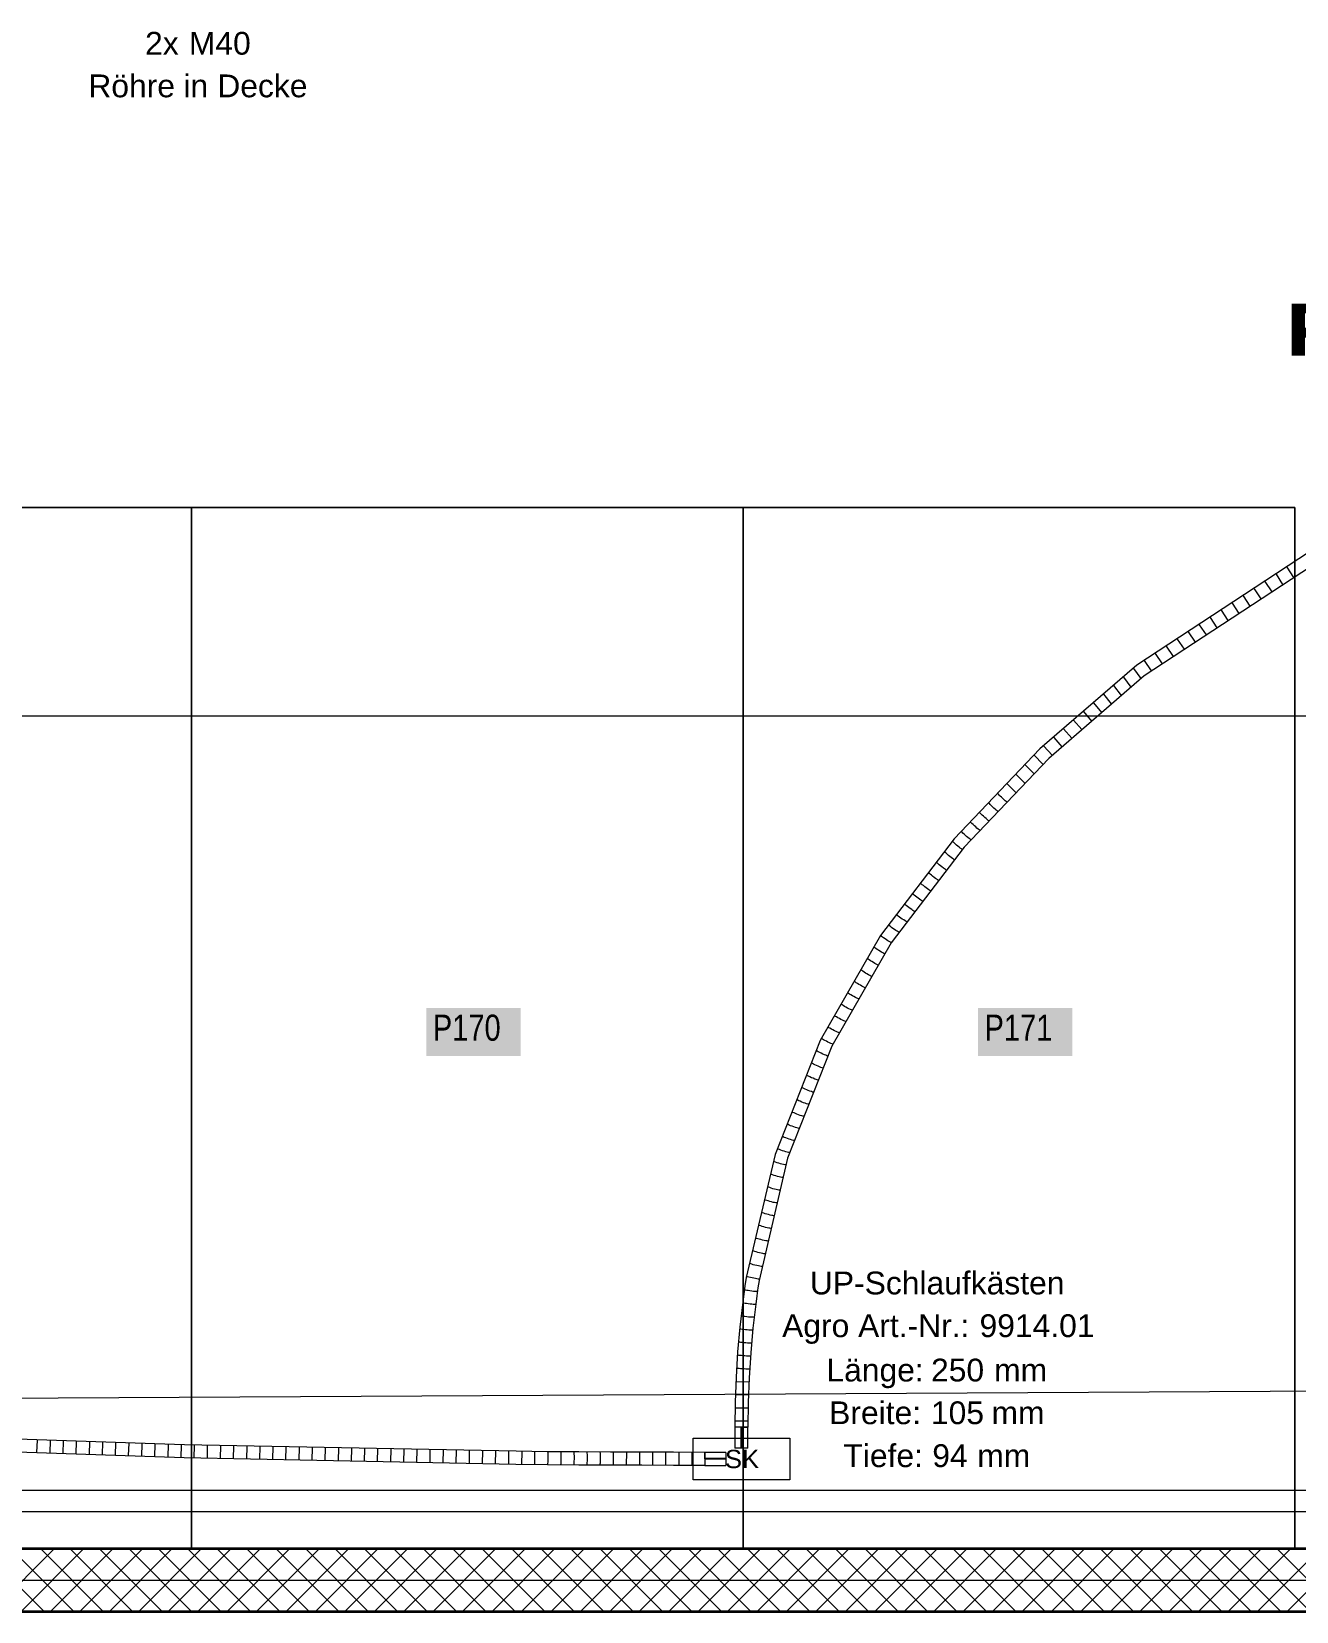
# Model space of a CAD drawing. Extents: x -882 to 613, y -179 to 366.
# Drawn here: x -365.5 to -244, y -88.8 to 62.8 of the extents above; entities that cross this region are included whole.
import ezdxf
from ezdxf.lldxf.tags import DXFTag

# ---------------------------------------------------------------- set-up
doc = ezdxf.new("R2010")
doc.units = 0
doc.layers.get('0').update_dxf_attribs({"lineweight": 13})
for name, color, linetype, lineweight, true_color in [('A-DETL-____-OTLN', 5, 'Continuous', 9, 0x0000ff), ('EL01_WAN_Röhre Decke', 1, 'Continuous', 13, 0xff0000), ('EL01_WAN_Röhre Decke Typ', 1, 'Continuous', 13, 0xff0000), ('EL01_WAN_Röhre Typ', 1, 'Continuous', 13, 0xff0000), ('EL01_WAN_Schlaufkasten', 1, 'Continuous', 13, 0xff0000), ('S-GRID-____-IDEN', 7, 'Continuous', 9, 0x5555aa)]:
    doc.layers.add(name, color=color, linetype=linetype, lineweight=lineweight, true_color=true_color)
for name, color, linetype, lineweight in [('A-FLOR-____-OTLN', 7, 'Continuous', 9), ('A-WALL-____-MCUT', 7, 'Continuous', 35), ('A-WALL-____-PATT', 7, 'Continuous', 35), ('C-PRKG-____-IDEN', 7, 'Continuous', 5), ('C-PRKG-____-OTLN', 7, 'Continuous', 9), ('S-GRID-____-OTLN', 7, 'Continuous', 5)]:
    doc.layers.add(name, color=color, linetype=linetype, lineweight=lineweight)
doc.styles.get("Standard").update_dxf_attribs({"font": 'arial.ttf'})
tags = doc.linetypes.add('_Rasterlinie_', pattern=[0.375, 0.2, -0.05, 0.075, -0.05]).pattern_tags.tags
tags[10:11] = [DXFTag(74, 4), DXFTag(75, 0), DXFTag(340, '0'), DXFTag(46, 1.0), DXFTag(50, 0.0), DXFTag(44, 0.0), DXFTag(45, 0.0)]
tags[8:9] = [DXFTag(74, 4), DXFTag(75, 0), DXFTag(340, '0'), DXFTag(46, 1.0), DXFTag(50, 0.0), DXFTag(44, 0.0), DXFTag(45, 0.0)]
tags[6:7] = [DXFTag(74, 4), DXFTag(75, 0), DXFTag(340, '0'), DXFTag(46, 1.0), DXFTag(50, 0.0), DXFTag(44, 0.0), DXFTag(45, 0.0)]
tags[4:5] = [DXFTag(74, 4), DXFTag(75, 0), DXFTag(340, '0'), DXFTag(46, 1.0), DXFTag(50, 0.0), DXFTag(44, 0.0), DXFTag(45, 0.0)]
tags = doc.linetypes.add('_Strichliert - Fein_', pattern=[0.15, 0.1, -0.05]).pattern_tags.tags
tags[6:7] = [DXFTag(74, 4), DXFTag(75, 0), DXFTag(340, '0'), DXFTag(46, 1.0), DXFTag(50, 0.0), DXFTag(44, 0.0), DXFTag(45, 0.0)]
tags[4:5] = [DXFTag(74, 4), DXFTag(75, 0), DXFTag(340, '0'), DXFTag(46, 1.0), DXFTag(50, 0.0), DXFTag(44, 0.0), DXFTag(45, 0.0)]
tags = doc.linetypes.add('fein_strichliert', pattern=[4, 1, -2, 1]).pattern_tags.tags
tags[8:9] = [DXFTag(74, 4), DXFTag(75, 0), DXFTag(340, '0'), DXFTag(46, 0.0), DXFTag(50, 0.0), DXFTag(44, 0.0), DXFTag(45, 0.0)]
tags[6:7] = [DXFTag(74, 4), DXFTag(75, 0), DXFTag(340, '0'), DXFTag(46, 0.0), DXFTag(50, 0.0), DXFTag(44, 0.0), DXFTag(45, 0.0)]
tags[4:5] = [DXFTag(74, 4), DXFTag(75, 0), DXFTag(340, '0'), DXFTag(46, 0.0), DXFTag(50, 0.0), DXFTag(44, 0.0), DXFTag(45, 0.0)]
tags = doc.linetypes.add('Gestrichelt', pattern=[0.1, 0.05, -0.05]).pattern_tags.tags
tags[6:7] = [DXFTag(74, 4), DXFTag(75, 0), DXFTag(340, '0'), DXFTag(46, 1.0), DXFTag(50, 0.0), DXFTag(44, 0.0), DXFTag(45, 0.0)]
tags[4:5] = [DXFTag(74, 4), DXFTag(75, 0), DXFTag(340, '0'), DXFTag(46, 1.0), DXFTag(50, 0.0), DXFTag(44, 0.0), DXFTag(45, 0.0)]
tags = doc.linetypes.add('STRICHPUNKT2', pattern=[12.7, 6.35, -3.175, 0, -3.175]).pattern_tags.tags
tags[10:11] = [DXFTag(74, 4), DXFTag(75, 0), DXFTag(340, '0'), DXFTag(46, 0.0), DXFTag(50, 0.0), DXFTag(44, 0.0), DXFTag(45, 0.0)]
tags[8:9] = [DXFTag(74, 4), DXFTag(75, 0), DXFTag(340, '0'), DXFTag(46, 0.0), DXFTag(50, 0.0), DXFTag(44, 0.0), DXFTag(45, 0.0)]
tags[6:7] = [DXFTag(74, 4), DXFTag(75, 0), DXFTag(340, '0'), DXFTag(46, 0.0), DXFTag(50, 0.0), DXFTag(44, 0.0), DXFTag(45, 0.0)]
tags[4:5] = [DXFTag(74, 4), DXFTag(75, 0), DXFTag(340, '0'), DXFTag(46, 0.0), DXFTag(50, 0.0), DXFTag(44, 0.0), DXFTag(45, 0.0)]

# ---------------------------------------------------------------- blocks, each defined once
blk = doc.blocks.new('Referenz-A0UJ2JE1XE', base_point=(-855.98, -164.75))
at = {"layer": 'A-DETL-____-OTLN', "color": 0, "linetype": '_Strichliert - Fein_', "ltscale": 0.13}
blk.add_line((-764.79, -70.6), (368.1, -64.24), dxfattribs=at)
at = {"layer": 'A-DETL-____-OTLN', "color": 0, "linetype": 'Gestrichelt', "ltscale": 0.13}
blk.add_line((368.1, -77.24), (-653.37, -77.24), dxfattribs=at)
at = {"layer": 'A-FLOR-____-OTLN', "color": 0, "linetype": 'Continuous', "ltscale": 0.13}
blk.add_line((-653.37, -79.25), (284.83, -79.25), dxfattribs=at)
at = {"layer": 'A-WALL-____-MCUT', "color": 0, "linetype": 'Continuous', "ltscale": 0.35}
for p, q in [((368.1, -82.84), (-653.37, -82.84)), ((-798.37, -88.84), (368.1, -88.84))]:
    blk.add_line(p, q, dxfattribs=at)
at = {"layer": 'A-WALL-____-PATT', "color": 0, "linetype": 'Continuous', "lineweight": 9, "ltscale": 0.13}
for p, q in [((-364.32, -88.84), (-370.32, -82.84)), ((-369.38, -88.84), (-363.38, -82.84)), ((-361.49, -88.84), (-367.49, -82.84)), ((-366.55, -88.84), (-360.55, -82.84)), ((-358.67, -88.84), (-364.67, -82.84)), ((-363.73, -88.84), (-357.73, -82.84)), ((-355.84, -88.84), (-361.84, -82.84)), ((-360.9, -88.84), (-354.9, -82.84)), ((-353.01, -88.84), (-359.01, -82.84)), ((-358.07, -88.84), (-352.07, -82.84)), ((-350.18, -88.84), (-356.18, -82.84)), ((-355.24, -88.84), (-349.24, -82.84)), ((-347.35, -88.84), (-353.35, -82.84)), ((-352.41, -88.84), (-346.41, -82.84)), ((-344.52, -88.84), (-350.52, -82.84)), ((-349.58, -88.84), (-343.58, -82.84)), ((-341.7, -88.84), (-347.7, -82.84)), ((-346.76, -88.84), (-340.76, -82.84)), ((-338.87, -88.84), (-344.87, -82.84)), ((-343.93, -88.84), (-337.93, -82.84)), ((-336.04, -88.84), (-342.04, -82.84)), ((-341.1, -88.84), (-335.1, -82.84)), ((-333.21, -88.84), (-339.21, -82.84)), ((-338.27, -88.84), (-332.27, -82.84)), ((-330.38, -88.84), (-336.38, -82.84)), ((-335.44, -88.84), (-329.44, -82.84)), ((-327.55, -88.84), (-333.55, -82.84)), ((-332.61, -88.84), (-326.61, -82.84)), ((-324.73, -88.84), (-330.73, -82.84)), ((-329.78, -88.84), (-323.78, -82.84)), ((-321.9, -88.84), (-327.9, -82.84)), ((-326.96, -88.84), (-320.96, -82.84)), ((-319.07, -88.84), (-325.07, -82.84)), ((-324.13, -88.84), (-318.13, -82.84)), ((-316.24, -88.84), (-322.24, -82.84)), ((-321.3, -88.84), (-315.3, -82.84)), ((-313.41, -88.84), (-319.41, -82.84)), ((-318.47, -88.84), (-312.47, -82.84)), ((-310.58, -88.84), (-316.58, -82.84)), ((-315.64, -88.84), (-309.64, -82.84)), ((-307.75, -88.84), (-313.75, -82.84)), ((-312.81, -88.84), (-306.81, -82.84)), ((-304.93, -88.84), (-310.93, -82.84)), ((-309.99, -88.84), (-303.99, -82.84)), ((-302.1, -88.84), (-308.1, -82.84)), ((-307.16, -88.84), (-301.16, -82.84)), ((-299.27, -88.84), (-305.27, -82.84)), ((-304.33, -88.84), (-298.33, -82.84)), ((-296.44, -88.84), (-302.44, -82.84)), ((-301.5, -88.84), (-295.5, -82.84)), ((-293.61, -88.84), (-299.61, -82.84)), ((-298.67, -88.84), (-292.67, -82.84)), ((-290.78, -88.84), (-296.78, -82.84)), ((-295.84, -88.84), (-289.84, -82.84)), ((-287.96, -88.84), (-293.96, -82.84)), ((-293.02, -88.84), (-287.02, -82.84)), ((-285.13, -88.84), (-291.13, -82.84)), ((-290.19, -88.84), (-284.19, -82.84)), ((-282.3, -88.84), (-288.3, -82.84)), ((-287.36, -88.84), (-281.36, -82.84)), ((-279.47, -88.84), (-285.47, -82.84)), ((-284.53, -88.84), (-278.53, -82.84)), ((-276.64, -88.84), (-282.64, -82.84)), ((-281.7, -88.84), (-275.7, -82.84)), ((-273.81, -88.84), (-279.81, -82.84)), ((-278.87, -88.84), (-272.87, -82.84)), ((-270.99, -88.84), (-276.99, -82.84)), ((-276.04, -88.84), (-270.04, -82.84)), ((-268.16, -88.84), (-274.16, -82.84)), ((-273.22, -88.84), (-267.22, -82.84)), ((-265.33, -88.84), (-271.33, -82.84)), ((-270.39, -88.84), (-264.39, -82.84)), ((-262.5, -88.84), (-268.5, -82.84)), ((-267.56, -88.84), (-261.56, -82.84)), ((-259.67, -88.84), (-265.67, -82.84)), ((-264.73, -88.84), (-258.73, -82.84)), ((-256.84, -88.84), (-262.84, -82.84)), ((-261.9, -88.84), (-255.9, -82.84)), ((-254.01, -88.84), (-260.01, -82.84)), ((-259.07, -88.84), (-253.07, -82.84)), ((-251.19, -88.84), (-257.19, -82.84)), ((-256.25, -88.84), (-250.25, -82.84)), ((-248.36, -88.84), (-254.36, -82.84)), ((-253.42, -88.84), (-247.42, -82.84)), ((-245.53, -88.84), (-251.53, -82.84)), ((-250.59, -88.84), (-244.59, -82.84)), ((-242.7, -88.84), (-248.7, -82.84)), ((-247.76, -88.84), (-241.76, -82.84)), ((-239.87, -88.84), (-245.87, -82.84)), ((-244.93, -88.84), (-238.93, -82.84))]:
    blk.add_line(p, q, dxfattribs=at)
at = {"layer": 'C-PRKG-____-IDEN', "color": 7, "linetype": 'Continuous', "ltscale": 0.13, "true_color": 0xffffff}
for points in [[(-327.63, -35.51), (-318.55, -35.51), (-327.63, -30.91)], [(-318.55, -35.51), (-327.63, -30.91), (-318.55, -30.91)], [(-274.63, -35.51), (-265.55, -35.51), (-274.63, -30.91)], [(-265.55, -35.51), (-274.63, -30.91), (-265.55, -30.91)]]:
    blk.add_solid(points, dxfattribs=at)
at = {"layer": 'C-PRKG-____-OTLN', "color": 0, "linetype": 'Continuous', "ltscale": 0.13}
for p, q in [((-350.17, 17.14), (-403.17, 17.14)), ((-350.17, 17.14), (-403.17, 17.14)), ((-403.17, 17.14), (-350.17, 17.14)), ((-297.17, 17.14), (-350.17, 17.14)), ((-350.17, -82.83), (-350.17, 17.14)), ((-297.17, 17.14), (-350.17, 17.14)), ((-350.17, 17.14), (-350.17, -82.84)), ((-350.17, -82.83), (-350.17, 17.14)), ((-350.17, 17.14), (-297.17, 17.14)), ((-350.17, 17.14), (-350.17, 17.14)), ((-350.17, -82.83), (-350.17, 17.14)), ((-350.17, -82.84), (-350.17, 17.14)), ((-350.17, 17.14), (-350.17, -82.83)), ((-350.17, 17.14), (-350.17, 17.14)), ((-244.17, 17.14), (-297.17, 17.14)), ((-297.17, -82.83), (-297.17, 17.14)), ((-244.17, 17.14), (-297.17, 17.14)), ((-297.17, 17.14), (-297.17, -82.84)), ((-297.17, -82.83), (-297.17, 17.14)), ((-297.17, 17.14), (-244.17, 17.14)), ((-297.17, 17.14), (-297.17, 17.14)), ((-297.17, -82.83), (-297.17, 17.14)), ((-297.17, -82.84), (-297.17, 17.14)), ((-297.17, 17.14), (-297.17, -82.83)), ((-297.17, 17.14), (-297.17, 17.14)), ((-244.17, -82.83), (-244.17, 17.14)), ((-244.17, -82.84), (-244.17, 17.14)), ((-244.17, 17.14), (-244.17, -82.83)), ((-244.17, 17.14), (-244.17, 17.14))]:
    blk.add_line(p, q, dxfattribs=at)
at = {"layer": 'S-GRID-____-OTLN', "color": 0, "linetype": '_Rasterlinie_', "ltscale": 0.13}
for p, q in [((-855.98, -2.84), (368.1, -2.84)), ((-855.98, -85.84), (368.1, -85.84))]:
    blk.add_line(p, q, dxfattribs=at)
at = {"layer": 'C-PRKG-____-IDEN', "color": 0, "linetype": 'Continuous', "ltscale": 0.13, "char_height": 2.5, "attachment_point": 1}
for s, insert in [('{\\W0.8;\\fArial;P170}', (-327, -31.54)), ('{\\W0.8;\\fArial;P171}', (-274, -31.54))]:
    blk.add_mtext(s, dxfattribs=dict(at, insert=insert))
at = {"layer": 'S-GRID-____-IDEN', "color": 0, "linetype": 'Continuous', "lineweight": 5, "ltscale": 0.13, "insert": (-245.11, 36.74), "char_height": 5, "attachment_point": 1}
blk.add_mtext('{\\fVerdana|b1|i0;P10}', dxfattribs=at)
blk = doc.blocks.new('Wickelfalzrohr-A0UJ2JF1XE', base_point=(-300.85, -74.83))
at = {"color": 0, "linetype": 'ByBlock', "lineweight": -2, "ltscale": 0.13}
for p, q in [((-298.85, -73.57), (-300.85, -73.57)), ((-300.85, -73.57), (-300.85, -73.93)), ((-300.85, -73.93), (-300.85, -74.46)), ((-298.85, -73.57), (-298.85, -73.93)), ((-298.85, -73.93), (-298.85, -74.46)), ((-300.85, -74.46), (-300.85, -74.83)), ((-300.85, -74.83), (-298.85, -74.83)), ((-298.85, -74.46), (-298.85, -74.83))]:
    blk.add_line(p, q, dxfattribs=at)
at = {"color": 0, "linetype": 'STRICHPUNKT2', "lineweight": 25, "ltscale": 0.25}
blk.add_line((-298.85, -74.2), (-300.85, -74.2), dxfattribs=at)
blk = doc.blocks.new('Flexrohr-A0UJ2JF7XE', base_point=(-297.98, -71.15))
at = {"color": 0, "linetype": 'ByBlock', "lineweight": -2, "ltscale": 0.13}
for p, q in [((-226.82, 23.36), (-259.37, 2.02)), ((-226.18, 22.27), (-258.65, 0.99)), ((-245.99, 10.74), (-245.35, 9.75)), ((-244.94, 11.43), (-244.3, 10.44)), ((-248.1, 9.36), (-247.45, 8.37)), ((-247.05, 10.05), (-246.4, 9.06)), ((-250.21, 7.98), (-249.56, 6.99)), ((-249.16, 8.67), (-248.5, 7.68)), ((-252.32, 6.59), (-251.66, 5.61)), ((-251.27, 7.29), (-250.61, 6.3)), ((-254.43, 5.21), (-253.76, 4.23)), ((-253.38, 5.9), (-252.71, 4.92)), ((-257.6, 3.14), (-256.92, 2.16)), ((-256.54, 3.83), (-255.87, 2.85)), ((-255.49, 4.52), (-254.82, 3.54)), ((-259.37, 2.02), (-268.67, -6.03)), ((-259.67, 1.71), (-258.99, 0.74)), ((-258.65, 2.45), (-257.97, 1.47)), ((-258.65, 0.99), (-267.8, -6.94)), ((-261.59, 0.05), (-260.88, -0.9)), ((-260.63, 0.88), (-259.93, -0.08)), ((-262.55, -0.78), (-261.82, -1.71)), ((-264.47, -2.44), (-263.71, -3.35)), ((-263.51, -1.61), (-262.77, -2.53)), ((-266.39, -4.1), (-265.6, -4.99)), ((-265.43, -3.27), (-264.66, -4.17)), ((-268.67, -6.03), (-276.92, -14.65)), ((-268.3, -5.76), (-267.49, -6.62)), ((-267.34, -4.93), (-266.55, -5.81)), ((-267.8, -6.94), (-275.96, -15.47)), ((-270.08, -7.56), (-269.25, -8.4)), ((-269.21, -6.64), (-268.39, -7.5)), ((-270.96, -8.47), (-270.12, -9.31)), ((-272.66, -10.37), (-272.71, -10.31)), ((-272.58, -10.45), (-272.66, -10.37)), ((-272.48, -10.56), (-272.58, -10.45)), ((-272.36, -10.67), (-272.48, -10.56)), ((-271.83, -9.39), (-270.98, -10.21)), ((-273.53, -11.28), (-273.59, -11.22)), ((-273.45, -11.37), (-273.53, -11.28)), ((-273.35, -11.47), (-273.45, -11.37)), ((-273.23, -11.58), (-273.35, -11.47)), ((-273.1, -11.7), (-273.23, -11.58)), ((-272.98, -11.81), (-273.1, -11.7)), ((-272.87, -11.91), (-272.98, -11.81)), ((-272.78, -11.98), (-272.87, -11.91)), ((-272.72, -12.03), (-272.78, -11.98)), ((-272.24, -10.79), (-272.36, -10.67)), ((-272.11, -10.9), (-272.24, -10.79)), ((-272.01, -11), (-272.11, -10.9)), ((-271.92, -11.08), (-272.01, -11)), ((-271.85, -11.12), (-271.92, -11.08)), ((-275.28, -13.11), (-275.33, -13.05)), ((-275.2, -13.19), (-275.28, -13.11)), ((-275.09, -13.29), (-275.2, -13.19)), ((-274.97, -13.4), (-275.09, -13.29)), ((-274.84, -13.52), (-274.97, -13.4)), ((-274.72, -13.63), (-274.84, -13.52)), ((-274.61, -13.72), (-274.72, -13.63)), ((-274.41, -12.2), (-274.46, -12.14)), ((-274.33, -12.28), (-274.41, -12.2)), ((-274.22, -12.38), (-274.33, -12.28)), ((-274.1, -12.49), (-274.22, -12.38)), ((-273.97, -12.61), (-274.1, -12.49)), ((-273.85, -12.72), (-273.97, -12.61)), ((-273.74, -12.81), (-273.85, -12.72)), ((-273.65, -12.89), (-273.74, -12.81)), ((-273.58, -12.93), (-273.65, -12.89)), ((-276.92, -14.65), (-284, -23.95)), ((-277, -14.96), (-277.06, -14.9)), ((-276.92, -15.04), (-277, -14.96)), ((-276.81, -15.14), (-276.92, -15.04)), ((-276.69, -15.25), (-276.81, -15.14)), ((-276.15, -14.02), (-276.21, -13.97)), ((-276.07, -14.11), (-276.15, -14.02)), ((-275.96, -14.21), (-276.07, -14.11)), ((-275.84, -14.32), (-275.96, -14.21)), ((-275.71, -14.43), (-275.84, -14.32)), ((-275.59, -14.53), (-275.71, -14.43)), ((-275.47, -14.63), (-275.59, -14.53)), ((-275.38, -14.7), (-275.47, -14.63)), ((-275.32, -14.74), (-275.38, -14.7)), ((-274.51, -13.79), (-274.61, -13.72)), ((-274.45, -13.84), (-274.51, -13.79)), ((-275.96, -15.47), (-282.95, -24.65)), ((-277.77, -15.96), (-277.83, -15.91)), ((-277.69, -16.04), (-277.77, -15.96)), ((-277.58, -16.14), (-277.69, -16.04)), ((-277.45, -16.25), (-277.58, -16.14)), ((-277.32, -16.36), (-277.45, -16.25)), ((-277.19, -16.46), (-277.32, -16.36)), ((-277.08, -16.55), (-277.19, -16.46)), ((-276.98, -16.62), (-277.08, -16.55)), ((-276.91, -16.66), (-276.98, -16.62)), ((-276.56, -15.36), (-276.69, -15.25)), ((-276.43, -15.46), (-276.56, -15.36)), ((-276.32, -15.55), (-276.43, -15.46)), ((-276.22, -15.62), (-276.32, -15.55)), ((-276.16, -15.67), (-276.22, -15.62)), ((-279.3, -17.98), (-279.36, -17.92)), ((-279.22, -18.06), (-279.3, -17.98)), ((-279.1, -18.15), (-279.22, -18.06)), ((-278.98, -18.25), (-279.1, -18.15)), ((-278.54, -16.97), (-278.59, -16.91)), ((-278.45, -17.05), (-278.54, -16.97)), ((-278.34, -17.15), (-278.45, -17.05)), ((-278.21, -17.25), (-278.34, -17.15)), ((-278.08, -17.36), (-278.21, -17.25)), ((-277.95, -17.46), (-278.08, -17.36)), ((-277.83, -17.55), (-277.95, -17.46)), ((-277.74, -17.61), (-277.83, -17.55)), ((-277.67, -17.66), (-277.74, -17.61)), ((-280.07, -18.98), (-280.13, -18.93)), ((-279.98, -19.06), (-280.07, -18.98)), ((-279.87, -19.15), (-279.98, -19.06)), ((-279.74, -19.26), (-279.87, -19.15)), ((-279.6, -19.36), (-279.74, -19.26)), ((-279.47, -19.46), (-279.6, -19.36)), ((-279.35, -19.54), (-279.47, -19.46)), ((-279.25, -19.61), (-279.35, -19.54)), ((-279.19, -19.65), (-279.25, -19.61)), ((-278.84, -18.36), (-278.98, -18.25)), ((-278.71, -18.46), (-278.84, -18.36)), ((-278.59, -18.54), (-278.71, -18.46)), ((-278.5, -18.61), (-278.59, -18.54)), ((-278.43, -18.65), (-278.5, -18.61)), ((-281.6, -21), (-281.66, -20.94)), ((-281.51, -21.07), (-281.6, -21)), ((-281.4, -21.16), (-281.51, -21.07)), ((-281.26, -21.26), (-281.4, -21.16)), ((-280.84, -19.99), (-280.89, -19.94)), ((-280.75, -20.07), (-280.84, -19.99)), ((-280.63, -20.16), (-280.75, -20.07)), ((-280.5, -20.26), (-280.63, -20.16)), ((-280.36, -20.36), (-280.5, -20.26)), ((-280.23, -20.46), (-280.36, -20.36)), ((-280.11, -20.54), (-280.23, -20.46)), ((-280.01, -20.6), (-280.11, -20.54)), ((-279.94, -20.64), (-280.01, -20.6)), ((-282.37, -22), (-282.43, -21.95)), ((-282.28, -22.08), (-282.37, -22)), ((-282.16, -22.17), (-282.28, -22.08)), ((-282.03, -22.26), (-282.16, -22.17)), ((-281.89, -22.36), (-282.03, -22.26)), ((-281.75, -22.45), (-281.89, -22.36)), ((-281.63, -22.53), (-281.75, -22.45)), ((-281.53, -22.59), (-281.63, -22.53)), ((-281.46, -22.63), (-281.53, -22.59)), ((-281.13, -21.36), (-281.26, -21.26)), ((-280.99, -21.45), (-281.13, -21.36)), ((-280.87, -21.54), (-280.99, -21.45)), ((-280.77, -21.6), (-280.87, -21.54)), ((-280.7, -21.64), (-280.77, -21.6)), ((-284, -23.95), (-289.78, -34.03)), ((-283.9, -24.02), (-283.96, -23.97)), ((-283.81, -24.09), (-283.9, -24.02)), ((-283.69, -24.17), (-283.81, -24.09)), ((-283.55, -24.27), (-283.69, -24.17)), ((-283.41, -24.36), (-283.55, -24.27)), ((-283.13, -23.01), (-283.19, -22.96)), ((-283.04, -23.08), (-283.13, -23.01)), ((-282.92, -23.17), (-283.04, -23.08)), ((-282.79, -23.27), (-282.92, -23.17)), ((-282.65, -23.36), (-282.79, -23.27)), ((-282.51, -23.45), (-282.65, -23.36)), ((-282.39, -23.53), (-282.51, -23.45)), ((-282.29, -23.59), (-282.39, -23.53)), ((-282.21, -23.63), (-282.29, -23.59)), ((-282.95, -24.65), (-288.65, -34.58)), ((-284.53, -25.11), (-284.59, -25.06)), ((-284.44, -25.18), (-284.53, -25.11)), ((-284.32, -25.27), (-284.44, -25.18)), ((-284.18, -25.36), (-284.32, -25.27)), ((-284.04, -25.45), (-284.18, -25.36)), ((-283.9, -25.54), (-284.04, -25.45)), ((-283.77, -25.61), (-283.9, -25.54)), ((-283.67, -25.67), (-283.77, -25.61)), ((-283.6, -25.7), (-283.67, -25.67)), ((-283.27, -24.45), (-283.41, -24.36)), ((-283.15, -24.53), (-283.27, -24.45)), ((-283.04, -24.59), (-283.15, -24.53)), ((-282.97, -24.62), (-283.04, -24.59)), ((-285.79, -27.31), (-285.85, -27.26)), ((-285.16, -26.21), (-285.22, -26.16)), ((-285.07, -26.28), (-285.16, -26.21)), ((-284.95, -26.36), (-285.07, -26.28)), ((-284.81, -26.45), (-284.95, -26.36)), ((-284.66, -26.54), (-284.81, -26.45)), ((-284.52, -26.62), (-284.66, -26.54)), ((-284.39, -26.7), (-284.52, -26.62)), ((-284.29, -26.75), (-284.39, -26.7)), ((-284.22, -26.78), (-284.29, -26.75)), ((-286.42, -28.4), (-286.48, -28.35)), ((-286.32, -28.47), (-286.42, -28.4)), ((-286.2, -28.55), (-286.32, -28.47)), ((-286.06, -28.63), (-286.2, -28.55)), ((-285.91, -28.72), (-286.06, -28.63)), ((-285.77, -28.8), (-285.91, -28.72)), ((-285.69, -27.37), (-285.79, -27.31)), ((-285.64, -28.87), (-285.77, -28.8)), ((-285.57, -27.45), (-285.69, -27.37)), ((-285.43, -27.54), (-285.57, -27.45)), ((-285.29, -27.63), (-285.43, -27.54)), ((-285.14, -27.71), (-285.29, -27.63)), ((-285.02, -27.78), (-285.14, -27.71)), ((-284.91, -27.84), (-285.02, -27.78)), ((-284.84, -27.87), (-284.91, -27.84)), ((-287.05, -29.5), (-287.11, -29.45)), ((-286.95, -29.57), (-287.05, -29.5)), ((-286.83, -29.64), (-286.95, -29.57)), ((-286.69, -29.73), (-286.83, -29.64)), ((-286.54, -29.81), (-286.69, -29.73)), ((-286.39, -29.89), (-286.54, -29.81)), ((-286.26, -29.95), (-286.39, -29.89)), ((-286.16, -30), (-286.26, -29.95)), ((-286.08, -30.03), (-286.16, -30)), ((-285.53, -28.92), (-285.64, -28.87)), ((-285.46, -28.95), (-285.53, -28.92)), ((-288.31, -31.7), (-288.37, -31.65)), ((-288.21, -31.76), (-288.31, -31.7)), ((-288.08, -31.83), (-288.21, -31.76)), ((-287.94, -31.91), (-288.08, -31.83)), ((-287.68, -30.6), (-287.74, -30.55)), ((-287.58, -30.66), (-287.68, -30.6)), ((-287.46, -30.74), (-287.58, -30.66)), ((-287.31, -30.82), (-287.46, -30.74)), ((-287.16, -30.9), (-287.31, -30.82)), ((-287.02, -30.98), (-287.16, -30.9)), ((-286.88, -31.04), (-287.02, -30.98)), ((-286.78, -31.09), (-286.88, -31.04)), ((-286.7, -31.12), (-286.78, -31.09)), ((-288.94, -32.79), (-289, -32.75)), ((-288.84, -32.85), (-288.94, -32.79)), ((-288.71, -32.93), (-288.84, -32.85)), ((-288.56, -33), (-288.71, -32.93)), ((-288.41, -33.08), (-288.56, -33)), ((-288.26, -33.15), (-288.41, -33.08)), ((-288.13, -33.21), (-288.26, -33.15)), ((-288.02, -33.26), (-288.13, -33.21)), ((-287.95, -33.28), (-288.02, -33.26)), ((-287.79, -31.99), (-287.94, -31.91)), ((-287.64, -32.06), (-287.79, -31.99)), ((-287.51, -32.12), (-287.64, -32.06)), ((-287.4, -32.17), (-287.51, -32.12)), ((-287.32, -32.2), (-287.4, -32.17)), ((-289.78, -34.03), (-294.12, -44.95)), ((-288.65, -34.58), (-292.92, -45.33)), ((-289.57, -33.89), (-289.63, -33.85)), ((-289.47, -33.95), (-289.57, -33.89)), ((-289.34, -34.02), (-289.47, -33.95)), ((-289.19, -34.09), (-289.34, -34.02)), ((-289.04, -34.17), (-289.19, -34.09)), ((-288.89, -34.24), (-289.04, -34.17)), ((-288.75, -34.3), (-288.89, -34.24)), ((-288.64, -34.34), (-288.75, -34.3)), ((-288.57, -34.36), (-288.64, -34.34)), ((-290.53, -36.23), (-290.6, -36.18)), ((-290.43, -36.28), (-290.53, -36.23)), ((-290.3, -36.35), (-290.43, -36.28)), ((-290.15, -36.42), (-290.3, -36.35)), ((-290.07, -35.05), (-290.13, -35.01)), ((-289.96, -35.11), (-290.07, -35.05)), ((-289.83, -35.18), (-289.96, -35.11)), ((-289.69, -35.25), (-289.83, -35.18)), ((-289.53, -35.32), (-289.69, -35.25)), ((-289.38, -35.39), (-289.53, -35.32)), ((-289.25, -35.44), (-289.38, -35.39)), ((-289.14, -35.48), (-289.25, -35.44)), ((-289.06, -35.51), (-289.14, -35.48)), ((-291, -37.4), (-291.07, -37.36)), ((-290.9, -37.46), (-291, -37.4)), ((-290.76, -37.52), (-290.9, -37.46)), ((-290.61, -37.59), (-290.76, -37.52)), ((-290.46, -37.65), (-290.61, -37.59)), ((-290.31, -37.72), (-290.46, -37.65)), ((-290.17, -37.77), (-290.31, -37.72)), ((-290.06, -37.81), (-290.17, -37.77)), ((-289.99, -36.49), (-290.15, -36.42)), ((-289.98, -37.83), (-290.06, -37.81)), ((-289.84, -36.55), (-289.99, -36.49)), ((-289.71, -36.61), (-289.84, -36.55)), ((-289.6, -36.64), (-289.71, -36.61)), ((-289.52, -36.67), (-289.6, -36.64)), ((-291.47, -38.58), (-291.54, -38.54)), ((-291.36, -38.63), (-291.47, -38.58)), ((-291.23, -38.69), (-291.36, -38.63)), ((-291.08, -38.76), (-291.23, -38.69)), ((-290.92, -38.82), (-291.08, -38.76)), ((-290.77, -38.88), (-290.92, -38.82)), ((-290.63, -38.93), (-290.77, -38.88)), ((-290.52, -38.97), (-290.63, -38.93)), ((-290.44, -38.98), (-290.52, -38.97)), ((-292.4, -40.93), (-292.47, -40.89)), ((-292.29, -40.98), (-292.4, -40.93)), ((-291.93, -39.75), (-292, -39.71)), ((-291.83, -39.8), (-291.93, -39.75)), ((-291.69, -39.86), (-291.83, -39.8)), ((-291.54, -39.93), (-291.69, -39.86)), ((-291.38, -39.99), (-291.54, -39.93)), ((-291.23, -40.05), (-291.38, -39.99)), ((-291.09, -40.09), (-291.23, -40.05)), ((-290.98, -40.13), (-291.09, -40.09)), ((-290.9, -40.14), (-290.98, -40.13)), ((-292.87, -42.1), (-292.94, -42.06)), ((-292.76, -42.15), (-292.87, -42.1)), ((-292.62, -42.21), (-292.76, -42.15)), ((-292.47, -42.26), (-292.62, -42.21)), ((-292.31, -42.32), (-292.47, -42.26)), ((-292.15, -42.37), (-292.31, -42.32)), ((-292.16, -41.03), (-292.29, -40.98)), ((-292.01, -41.1), (-292.16, -41.03)), ((-292.01, -42.42), (-292.15, -42.37)), ((-291.85, -41.16), (-292.01, -41.1)), ((-291.9, -42.45), (-292.01, -42.42)), ((-291.82, -42.46), (-291.9, -42.45)), ((-291.69, -41.21), (-291.85, -41.16)), ((-291.55, -41.25), (-291.69, -41.21)), ((-291.44, -41.29), (-291.55, -41.25)), ((-291.36, -41.3), (-291.44, -41.29)), ((-293.33, -43.28), (-293.4, -43.24)), ((-293.23, -43.32), (-293.33, -43.28)), ((-293.09, -43.38), (-293.23, -43.32)), ((-292.93, -43.43), (-293.09, -43.38)), ((-292.77, -43.49), (-292.93, -43.43)), ((-292.62, -43.54), (-292.77, -43.49)), ((-292.48, -43.58), (-292.62, -43.54)), ((-292.36, -43.61), (-292.48, -43.58)), ((-292.28, -43.62), (-292.36, -43.61)), ((-294.12, -44.95), (-296.88, -56.76)), ((-292.92, -45.33), (-295.65, -57.05)), ((-293.8, -44.45), (-293.87, -44.42)), ((-293.69, -44.5), (-293.8, -44.45)), ((-293.55, -44.55), (-293.69, -44.5)), ((-293.4, -44.6), (-293.55, -44.55)), ((-293.24, -44.66), (-293.4, -44.6)), ((-293.08, -44.7), (-293.24, -44.66)), ((-292.94, -44.74), (-293.08, -44.7)), ((-292.82, -44.77), (-292.94, -44.74)), ((-292.74, -44.78), (-292.82, -44.77)), ((-294.46, -46.88), (-294.53, -46.85)), ((-294.35, -46.93), (-294.46, -46.88)), ((-294.21, -46.97), (-294.35, -46.93)), ((-294.17, -45.66), (-294.24, -45.62)), ((-294.05, -47.02), (-294.21, -46.97)), ((-294.06, -45.7), (-294.17, -45.66)), ((-293.93, -45.75), (-294.06, -45.7)), ((-293.77, -45.8), (-293.93, -45.75)), ((-293.61, -45.85), (-293.77, -45.8)), ((-293.45, -45.9), (-293.61, -45.85)), ((-293.31, -45.93), (-293.45, -45.9)), ((-293.19, -45.96), (-293.31, -45.93)), ((-293.11, -45.97), (-293.19, -45.96)), ((-294.74, -48.11), (-294.82, -48.07)), ((-294.63, -48.15), (-294.74, -48.11)), ((-294.5, -48.2), (-294.63, -48.15)), ((-294.34, -48.25), (-294.5, -48.2)), ((-294.18, -48.3), (-294.34, -48.25)), ((-294.02, -48.34), (-294.18, -48.3)), ((-293.89, -47.07), (-294.05, -47.02)), ((-293.87, -48.37), (-294.02, -48.34)), ((-293.73, -47.12), (-293.89, -47.07)), ((-293.76, -48.39), (-293.87, -48.37)), ((-293.68, -48.4), (-293.76, -48.39)), ((-293.59, -47.15), (-293.73, -47.12)), ((-293.47, -47.18), (-293.59, -47.15)), ((-293.4, -47.19), (-293.47, -47.18)), ((-295.03, -49.34), (-295.1, -49.3)), ((-294.92, -49.38), (-295.03, -49.34)), ((-294.78, -49.42), (-294.92, -49.38)), ((-294.62, -49.47), (-294.78, -49.42)), ((-294.46, -49.52), (-294.62, -49.47)), ((-294.3, -49.56), (-294.46, -49.52)), ((-294.16, -49.59), (-294.3, -49.56)), ((-294.04, -49.61), (-294.16, -49.59)), ((-293.96, -49.62), (-294.04, -49.61)), ((-295.32, -50.56), (-295.39, -50.53)), ((-295.21, -50.6), (-295.32, -50.56)), ((-295.07, -50.65), (-295.21, -50.6)), ((-294.91, -50.7), (-295.07, -50.65)), ((-294.74, -50.74), (-294.91, -50.7)), ((-294.58, -50.78), (-294.74, -50.74)), ((-294.44, -50.81), (-294.58, -50.78)), ((-294.33, -50.83), (-294.44, -50.81)), ((-294.25, -50.84), (-294.33, -50.83)), ((-295.89, -53.02), (-295.96, -52.98)), ((-295.78, -53.05), (-295.89, -53.02)), ((-295.64, -53.1), (-295.78, -53.05)), ((-295.6, -51.79), (-295.68, -51.76)), ((-295.49, -51.83), (-295.6, -51.79)), ((-295.35, -51.87), (-295.49, -51.83)), ((-295.19, -51.92), (-295.35, -51.87)), ((-295.03, -51.96), (-295.19, -51.92)), ((-294.87, -52), (-295.03, -51.96)), ((-294.73, -52.03), (-294.87, -52)), ((-294.61, -52.05), (-294.73, -52.03)), ((-294.53, -52.06), (-294.61, -52.05)), ((-296.17, -54.24), (-296.25, -54.21)), ((-296.06, -54.28), (-296.17, -54.24)), ((-295.92, -54.32), (-296.06, -54.28)), ((-295.76, -54.37), (-295.92, -54.32)), ((-295.6, -54.41), (-295.76, -54.37)), ((-295.48, -53.14), (-295.64, -53.1)), ((-295.44, -54.44), (-295.6, -54.41)), ((-295.31, -53.18), (-295.48, -53.14)), ((-295.29, -54.47), (-295.44, -54.44)), ((-295.15, -53.22), (-295.31, -53.18)), ((-295.18, -54.49), (-295.29, -54.47)), ((-295.1, -54.49), (-295.18, -54.49)), ((-295.01, -53.25), (-295.15, -53.22)), ((-294.89, -53.27), (-295.01, -53.25)), ((-294.81, -53.28), (-294.89, -53.27)), ((-296.46, -55.47), (-296.53, -55.44)), ((-296.35, -55.51), (-296.46, -55.47)), ((-296.21, -55.55), (-296.35, -55.51)), ((-296.05, -55.59), (-296.21, -55.55)), ((-295.88, -55.63), (-296.05, -55.59)), ((-295.72, -55.66), (-295.88, -55.63)), ((-295.58, -55.69), (-295.72, -55.66)), ((-295.46, -55.71), (-295.58, -55.69)), ((-295.38, -55.71), (-295.46, -55.71)), ((-297.01, -57.59), (-297.12, -58.37)), ((-296.88, -56.76), (-297.01, -57.59)), ((-296.75, -56.7), (-296.82, -56.67)), ((-296.63, -56.73), (-296.75, -56.7)), ((-296.49, -56.77), (-296.63, -56.73)), ((-296.33, -56.81), (-296.49, -56.77)), ((-296.17, -56.85), (-296.33, -56.81)), ((-296.01, -56.88), (-296.17, -56.85)), ((-295.86, -56.91), (-296.01, -56.88)), ((-295.75, -56.93), (-295.86, -56.91)), ((-295.65, -57.05), (-295.76, -57.77)), ((-295.67, -56.93), (-295.75, -56.93)), ((-297.22, -59.15), (-297.32, -59.94)), ((-297.12, -58.37), (-297.22, -59.15)), ((-296.95, -57.98), (-297.02, -57.95)), ((-296.83, -58.01), (-296.95, -57.98)), ((-296.69, -58.03), (-296.83, -58.01)), ((-296.53, -58.06), (-296.69, -58.03)), ((-296.36, -58.09), (-296.53, -58.06)), ((-296.19, -58.11), (-296.36, -58.09)), ((-296.05, -58.12), (-296.19, -58.11)), ((-295.93, -58.12), (-296.05, -58.12)), ((-295.87, -58.54), (-295.97, -59.32)), ((-295.85, -58.12), (-295.93, -58.12)), ((-295.76, -57.77), (-295.87, -58.54)), ((-297.32, -59.94), (-297.41, -60.73)), ((-297.27, -60.48), (-297.34, -60.46)), ((-297.15, -60.51), (-297.27, -60.48)), ((-297.12, -59.23), (-297.19, -59.21)), ((-297.01, -60.53), (-297.15, -60.51)), ((-297, -59.26), (-297.12, -59.23)), ((-296.84, -60.55), (-297.01, -60.53)), ((-296.86, -59.28), (-297, -59.26)), ((-296.69, -59.31), (-296.86, -59.28)), ((-296.67, -60.57), (-296.84, -60.55)), ((-296.52, -59.33), (-296.69, -59.31)), ((-296.51, -60.59), (-296.67, -60.57)), ((-296.36, -59.34), (-296.52, -59.33)), ((-296.36, -60.6), (-296.51, -60.59)), ((-296.22, -59.36), (-296.36, -59.34)), ((-296.25, -60.6), (-296.36, -60.6)), ((-296.17, -60.59), (-296.25, -60.6)), ((-296.1, -59.36), (-296.22, -59.36)), ((-296.07, -60.1), (-296.16, -60.88)), ((-296.02, -59.36), (-296.1, -59.36)), ((-295.97, -59.32), (-296.07, -60.1)), ((-297.5, -61.53), (-297.71, -63.92)), ((-297.41, -60.73), (-297.5, -61.53)), ((-297.4, -61.74), (-297.48, -61.72)), ((-297.28, -61.76), (-297.4, -61.74)), ((-297.14, -61.78), (-297.28, -61.76)), ((-296.97, -61.8), (-297.14, -61.78)), ((-296.8, -61.81), (-296.97, -61.8)), ((-296.64, -61.83), (-296.8, -61.81)), ((-296.49, -61.83), (-296.64, -61.83)), ((-296.38, -61.83), (-296.49, -61.83)), ((-296.24, -61.65), (-296.45, -64.02)), ((-296.3, -61.83), (-296.38, -61.83)), ((-296.16, -60.88), (-296.24, -61.65)), ((-297.51, -62.99), (-297.59, -62.98)), ((-297.39, -63.01), (-297.51, -62.99)), ((-297.25, -63.03), (-297.39, -63.01)), ((-297.08, -63.05), (-297.25, -63.03)), ((-296.91, -63.06), (-297.08, -63.05)), ((-296.75, -63.07), (-296.91, -63.06)), ((-296.6, -63.08), (-296.75, -63.07)), ((-296.49, -63.08), (-296.6, -63.08)), ((-296.41, -63.07), (-296.49, -63.08)), ((-297.71, -63.92), (-297.86, -66.33)), ((-297.61, -64.25), (-297.69, -64.23)), ((-297.5, -64.27), (-297.61, -64.25)), ((-297.35, -64.28), (-297.5, -64.27)), ((-297.19, -64.3), (-297.35, -64.28)), ((-297.02, -64.31), (-297.19, -64.3)), ((-296.85, -64.32), (-297.02, -64.31)), ((-296.71, -64.32), (-296.85, -64.32)), ((-296.59, -64.32), (-296.71, -64.32)), ((-296.45, -64.02), (-296.6, -66.4)), ((-296.51, -64.32), (-296.59, -64.32)), ((-297.86, -66.33), (-297.95, -68.74)), ((-297.69, -65.51), (-297.77, -65.5)), ((-297.57, -65.52), (-297.69, -65.51)), ((-297.43, -65.54), (-297.57, -65.52)), ((-297.26, -65.55), (-297.43, -65.54)), ((-297.09, -65.56), (-297.26, -65.55)), ((-296.93, -65.57), (-297.09, -65.56)), ((-296.78, -65.57), (-296.93, -65.57)), ((-296.67, -65.57), (-296.78, -65.57)), ((-296.6, -66.4), (-296.69, -68.77)), ((-296.59, -65.57), (-296.67, -65.57)), ((-297.89, -68.01), (-296.7, -68.05)), ((-297.84, -66.75), (-296.65, -66.8)), ((-297.95, -68.74), (-297.98, -71.15)), ((-297.92, -69.28), (-296.74, -69.3)), ((-296.69, -68.77), (-296.72, -71.15)), ((-297.96, -71.15), (-297.98, -71.15)), ((-297.9, -71.15), (-297.96, -71.15)), ((-297.94, -70.55), (-296.75, -70.55)), ((-297.8, -71.15), (-297.9, -71.15)), ((-297.67, -71.15), (-297.8, -71.15)), ((-297.51, -71.15), (-297.67, -71.15)), ((-297.35, -71.15), (-297.51, -71.15)), ((-297.35, -71.15), (-297.19, -71.15)), ((-297.19, -71.15), (-297.04, -71.15)), ((-297.04, -71.15), (-296.91, -71.15)), ((-296.91, -71.15), (-296.81, -71.15)), ((-296.81, -71.15), (-296.74, -71.15)), ((-296.74, -71.15), (-296.72, -71.15))]:
    blk.add_line(p, q, dxfattribs=at)
blk = doc.blocks.new('Schlaufkasten Decke (multi)-A0UJ2JFRXE', base_point=(-301.99, -76.2))
at = {"color": 0, "linetype": 'ByBlock', "lineweight": -2, "ltscale": 0.13}
for p, q in [((-301.99, -76.2), (-301.99, -72.2)), ((-301.99, -72.2), (-292.71, -72.2)), ((-292.71, -72.2), (-292.71, -76.2)), ((-292.71, -76.2), (-301.99, -76.2))]:
    blk.add_line(p, q, dxfattribs=at)
at = {"color": 0, "linetype": 'ByBlock', "lineweight": -2, "ltscale": 0.13, "insert": (-298.93, -73.32), "char_height": 1.76, "attachment_point": 1}
blk.add_mtext('{\\fArial;SK}', dxfattribs=at)
blk = doc.blocks.new('MText-A0UJ2JFVXE', base_point=(-293.44, -74.97))
at = {"color": 0, "linetype": 'ByBlock', "lineweight": -2, "ltscale": 0.13, "char_height": 2.1875, "attachment_point": 1}
for s, insert in [('{\\fArial;UP-Schlaufkästen}', (-290.77, -56.21)), ('{\\fArial;Agro}', (-293.44, -60.31)), ('{\\fArial;Art.-Nr.:}', (-286.14, -60.31)), ('{\\fArial;9914.01}', (-274.47, -60.31)), ('{\\fArial;Länge:}', (-289.18, -64.57)), ('{\\fArial;250}', (-279.13, -64.57)), ('{\\fArial;mm}', (-273.07, -64.57)), ('{\\fArial;Breite:}', (-288.92, -68.67)), ('{\\fArial;105}', (-279.14, -68.67)), ('{\\fArial;mm}', (-273.32, -68.67)), ('{\\fArial;Tiefe:}', (-287.55, -72.79)), ('{\\fArial;94}', (-279.01, -72.79)), ('{\\fArial;mm}', (-274.69, -72.79))]:
    blk.add_mtext(s, dxfattribs=dict(at, insert=insert))
blk = doc.blocks.new('Wickelfalzrohr-A0UJ2JG1XE', base_point=(-297.98, -73.15))
at = {"color": 0, "linetype": 'ByBlock', "lineweight": -2, "ltscale": 0.13}
for p, q in [((-297.98, -71.15), (-297.98, -73.15)), ((-297.61, -71.15), (-297.98, -71.15)), ((-297.09, -71.15), (-297.61, -71.15)), ((-296.72, -71.15), (-297.09, -71.15)), ((-296.72, -73.15), (-296.72, -71.15)), ((-297.61, -73.15), (-297.98, -73.15)), ((-297.09, -73.15), (-297.61, -73.15)), ((-296.72, -73.15), (-297.09, -73.15))]:
    blk.add_line(p, q, dxfattribs=at)
at = {"color": 0, "linetype": 'STRICHPUNKT2', "lineweight": 25, "ltscale": 0.25}
blk.add_line((-297.35, -73.15), (-297.35, -71.15), dxfattribs=at)
blk = doc.blocks.new('MText-A0UJ2JG3XE', base_point=(-360.09, 56.54))
at = {"color": 0, "linetype": 'ByBlock', "lineweight": -2, "ltscale": 0.13, "char_height": 2.1875, "attachment_point": 1}
for s, insert in [('{\\fArial;2x}', (-354.64, 62.82)), ('{\\fArial;M40}', (-350.43, 62.82)), ('{\\fArial;Röhre}', (-360.09, 58.73)), ('{\\fArial;in}', (-350.96, 58.73)), ('{\\fArial;Decke}', (-347.7, 58.73))]:
    blk.add_mtext(s, dxfattribs=dict(at, insert=insert))
blk = doc.blocks.new('Flexrohr-A0UJ2JGRXE', base_point=(-765.26, -74.83))
at = {"color": 0, "linetype": 'ByBlock', "lineweight": -2, "ltscale": 0.13}
for p, q in [((-350.86, -72.84), (-382.71, -71.74)), ((-365.02, -72.39), (-365.06, -73.57)), ((-363.76, -72.43), (-363.8, -73.61)), ((-362.5, -72.47), (-362.54, -73.66)), ((-361.25, -72.52), (-361.28, -73.7)), ((-359.99, -72.56), (-360.02, -73.74)), ((-358.73, -72.6), (-358.76, -73.79)), ((-357.47, -72.65), (-357.5, -73.83)), ((-356.21, -72.69), (-356.25, -73.87)), ((-354.95, -72.73), (-354.99, -73.92)), ((-353.69, -72.78), (-353.73, -73.96)), ((-350.89, -74.1), (-382.76, -73)), ((-352.43, -72.82), (-352.47, -74)), ((-351.18, -72.86), (-351.21, -74.05)), ((-319.03, -74.72), (-350.89, -74.1)), ((-319, -73.46), (-350.86, -72.84)), ((-349.92, -72.89), (-349.95, -74.08)), ((-348.66, -72.92), (-348.69, -74.1)), ((-347.4, -72.94), (-347.43, -74.13)), ((-346.14, -72.97), (-346.17, -74.15)), ((-344.88, -72.99), (-344.91, -74.18)), ((-343.62, -73.02), (-343.65, -74.2)), ((-342.37, -73.04), (-342.4, -74.23)), ((-341.11, -73.07), (-341.14, -74.25)), ((-339.85, -73.09), (-339.88, -74.28)), ((-338.59, -73.12), (-338.62, -74.3)), ((-337.33, -73.14), (-337.36, -74.32)), ((-336.07, -73.17), (-336.1, -74.35)), ((-334.82, -73.19), (-334.84, -74.37)), ((-333.56, -73.22), (-333.58, -74.4)), ((-332.3, -73.24), (-332.33, -74.42)), ((-331.04, -73.26), (-331.07, -74.45)), ((-329.78, -73.29), (-329.81, -74.47)), ((-328.52, -73.31), (-328.55, -74.5)), ((-327.27, -73.34), (-327.29, -74.52)), ((-326.01, -73.36), (-326.03, -74.55)), ((-324.75, -73.39), (-324.77, -74.57)), ((-323.49, -73.41), (-323.51, -74.6)), ((-322.23, -73.44), (-322.26, -74.62)), ((-320.97, -73.46), (-321, -74.65)), ((-319.72, -73.49), (-319.74, -74.67)), ((-315.98, -73.5), (-319, -73.46)), ((-318.46, -73.51), (-318.48, -74.69)), ((-317.18, -73.6), (-317.19, -73.52)), ((-317.18, -73.72), (-317.18, -73.6)), ((-317.18, -73.86), (-317.18, -73.72)), ((-317.18, -74.03), (-317.18, -73.86)), ((-317.18, -74.2), (-317.18, -74.03)), ((-317.18, -74.36), (-317.18, -74.2)), ((-312.96, -73.52), (-315.98, -73.5)), ((-315.93, -73.61), (-315.94, -73.53)), ((-315.92, -73.73), (-315.93, -73.61)), ((-315.92, -73.88), (-315.92, -73.73)), ((-315.91, -74.04), (-315.92, -73.88)), ((-315.92, -74.21), (-315.91, -74.04)), ((-315.92, -74.38), (-315.92, -74.21)), ((-314.67, -73.62), (-314.68, -73.54)), ((-314.66, -73.74), (-314.67, -73.62)), ((-314.66, -73.89), (-314.66, -73.74)), ((-314.66, -74.05), (-314.66, -73.89)), ((-314.66, -74.22), (-314.66, -74.05)), ((-314.66, -74.39), (-314.66, -74.22)), ((-313.41, -73.63), (-313.42, -73.55)), ((-313.41, -73.75), (-313.41, -73.63)), ((-313.4, -73.9), (-313.41, -73.75)), ((-313.41, -74.4), (-313.4, -74.23)), ((-313.4, -74.06), (-313.4, -73.9)), ((-313.4, -74.23), (-313.4, -74.06)), ((-309.93, -73.54), (-312.96, -73.52)), ((-312.16, -73.64), (-312.17, -73.56)), ((-312.15, -73.76), (-312.16, -73.64)), ((-312.15, -73.91), (-312.15, -73.76)), ((-312.15, -74.07), (-312.15, -73.91)), ((-312.15, -74.24), (-312.15, -74.07)), ((-312.15, -74.41), (-312.15, -74.24)), ((-310.9, -73.65), (-310.91, -73.57)), ((-310.89, -73.77), (-310.9, -73.65)), ((-310.89, -73.91), (-310.89, -73.77)), ((-310.89, -74.08), (-310.89, -73.91)), ((-310.89, -74.25), (-310.89, -74.08)), ((-310.89, -74.41), (-310.89, -74.25)), ((-306.91, -73.55), (-309.93, -73.54)), ((-309.64, -73.66), (-309.65, -73.58)), ((-309.64, -73.78), (-309.64, -73.66)), ((-309.64, -73.92), (-309.64, -73.78)), ((-309.63, -74.09), (-309.64, -73.92)), ((-309.64, -74.42), (-309.63, -74.26)), ((-309.63, -74.26), (-309.63, -74.09)), ((-308.4, -73.59), (-308.41, -74.77)), ((-307.15, -73.59), (-307.15, -74.78)), ((-303.88, -73.56), (-306.91, -73.55)), ((-305.89, -73.6), (-305.89, -74.78)), ((-304.63, -73.6), (-304.63, -74.78)), ((-300.85, -73.57), (-303.88, -73.56)), ((-303.37, -73.6), (-303.37, -74.79)), ((-302.11, -73.6), (-302.11, -74.79)), ((-300.85, -73.59), (-300.85, -73.57)), ((-300.85, -73.65), (-300.85, -73.59)), ((-300.85, -73.75), (-300.85, -73.65)), ((-300.85, -73.88), (-300.85, -73.75)), ((-300.85, -74.03), (-300.85, -73.88)), ((-300.85, -74.2), (-300.85, -74.03)), ((-300.85, -74.2), (-300.85, -74.36)), ((-315.99, -74.76), (-319.03, -74.72)), ((-317.21, -74.7), (-317.2, -74.63)), ((-317.2, -74.63), (-317.19, -74.51)), ((-317.19, -74.51), (-317.18, -74.36)), ((-312.97, -74.78), (-315.99, -74.76)), ((-315.95, -74.72), (-315.94, -74.64)), ((-315.94, -74.64), (-315.93, -74.52)), ((-315.93, -74.52), (-315.92, -74.38)), ((-314.69, -74.73), (-314.68, -74.65)), ((-314.68, -74.65), (-314.67, -74.53)), ((-314.67, -74.53), (-314.66, -74.39)), ((-313.43, -74.74), (-313.42, -74.66)), ((-313.42, -74.66), (-313.41, -74.54)), ((-313.41, -74.54), (-313.41, -74.4)), ((-309.94, -74.8), (-312.97, -74.78)), ((-312.17, -74.75), (-312.16, -74.67)), ((-312.16, -74.55), (-312.15, -74.41)), ((-312.16, -74.67), (-312.16, -74.55)), ((-310.92, -74.76), (-310.91, -74.68)), ((-310.91, -74.68), (-310.9, -74.56)), ((-310.9, -74.56), (-310.89, -74.41)), ((-306.91, -74.81), (-309.94, -74.8)), ((-309.66, -74.76), (-309.65, -74.68)), ((-309.65, -74.68), (-309.64, -74.57)), ((-309.64, -74.57), (-309.64, -74.42)), ((-303.88, -74.82), (-306.91, -74.81)), ((-300.85, -74.83), (-303.88, -74.82)), ((-300.85, -74.36), (-300.85, -74.51)), ((-300.85, -74.51), (-300.85, -74.64)), ((-300.85, -74.64), (-300.85, -74.74)), ((-300.85, -74.74), (-300.85, -74.8)), ((-300.85, -74.8), (-300.85, -74.83))]:
    blk.add_line(p, q, dxfattribs=at)

msp = doc.modelspace()

# ---------------------------------------------------------------- block references
at = {"color": 9, "lineweight": 25, "ltscale": 0.25, "true_color": 0xc0c0c0}
msp.add_blockref('Referenz-A0UJ2JE1XE', (-855.98, -164.75), dxfattribs=at)
at = {"layer": 'EL01_WAN_Röhre Decke', "color": 1, "ltscale": 0.13, "true_color": 0xff0000}
for name, p in [('Flexrohr-A0UJ2JF7XE', (-297.98, -71.15)), ('Flexrohr-A0UJ2JGRXE', (-765.26, -74.83)), ('Wickelfalzrohr-A0UJ2JG1XE', (-297.98, -73.15)), ('Wickelfalzrohr-A0UJ2JF1XE', (-300.85, -74.83))]:
    msp.add_blockref(name, p, dxfattribs=at)
at = {"layer": 'EL01_WAN_Röhre Decke Typ', "color": 1, "ltscale": 0.13, "true_color": 0xff0000}
msp.add_blockref('MText-A0UJ2JFVXE', (-293.44, -74.97), dxfattribs=at)
at = {"layer": 'EL01_WAN_Röhre Typ', "color": 24, "linetype": 'fein_strichliert', "ltscale": 0.13, "true_color": 0x993300}
msp.add_blockref('MText-A0UJ2JG3XE', (-360.09, 56.54), dxfattribs=at)
at = {"layer": 'EL01_WAN_Schlaufkasten', "ltscale": 0.13}
msp.add_blockref('Schlaufkasten Decke (multi)-A0UJ2JFRXE', (-301.99, -76.2), dxfattribs=at)

doc.saveas('drawing.dxf')
